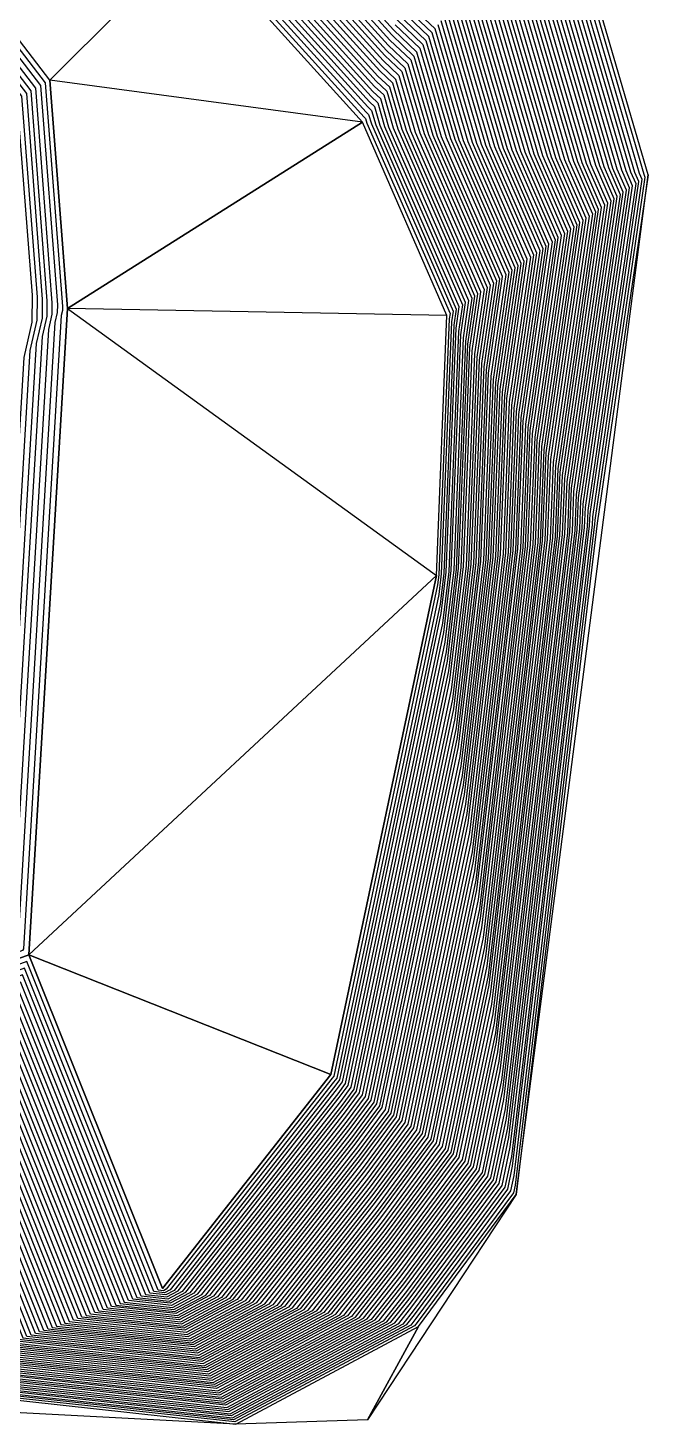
# Model space of a CAD drawing. Extents: x 7084 to 11035, y 13750 to 16729.
# Drawn here: x 10154 to 11035, y 13750 to 15736 of the extents above; entities that cross this region are included whole.
import ezdxf

# ---------------------------------------------------------------- set-up
doc = ezdxf.new("R2010")
doc.units = 0
doc.layers.add('Default', color=7, linetype='Continuous')

msp = doc.modelspace()

# ---------------------------------------------------------------- linework, layer by layer
at = {"layer": 'Default'}
for points in [[(11035.1, 15526.7), (10908.2, 15961.9), (10787.4, 16076.7), (10521.6, 16445.4), (10292, 16463.5), (9838.9, 16378.9), (9615.3, 16427.2), (10292, 16463.5), (8799.7, 16614.6), (9017.2, 16457.5), (9349.5, 16384.9), (8799.7, 16614.6), (10497.4, 16469.5), (10292, 16463.5), (8799.7, 16614.6), (9017.2, 16457.5), (9349.5, 16384.9), (9615.3, 16427.2), (8799.7, 16614.6), (10497.4, 16469.5), (8449.3, 16693.2), (8304.3, 16729.4)], [(11003.9, 15532.5), (10886.8, 15934.1), (10775.2, 16040.1), (10756.8, 16060.5), (10511.4, 16400.8), (10299.5, 16417.6), (10165.7, 16333.9), (10127.2, 16347.7), (9842.8, 16353.3), (9813.3, 16360.6), (9606.9, 16405.2), (9361.5, 16366.2), (9339.2, 16369.3), (9032.5, 16436.2), (9008.7, 16436.6), (8807.9, 16581.6), (8763.8, 16580.1), (8440.3, 16652.6), (8189.3, 16496.4)], [(8234.7, 16391.9), (8406.1, 16498.6), (8627.2, 16449), (8839.2, 16456.4), (8976.4, 16357.3), (9090.7, 16355.5), (9300.3, 16309.7), (9407.2, 16295), (9574.9, 16321.6), (9715.9, 16291.1), (9857.9, 16256.1), (10052.2, 16252.3), (10236.6, 16185.8), (10328.1, 16243), (10472.9, 16231.6), (10640.5, 15999), (10729, 15901.3), (10805.3, 15828.8), (10885.3, 15554.3), (10929.5, 15452.9), (10883.8, 15140.3)], [(8400.7, 16474.3), (8605.6, 16428.4), (8844.1, 16436.7), (8971.3, 16344.8), (9099.9, 16342.7), (9294.1, 16300.3), (9414.4, 16283.7), (9569.9, 16308.4), (9700.5, 16280.2), (9860.2, 16240.7), (10040.4, 16237.2), (10247.8, 16162.5), (10332.6, 16215.5), (10466.8, 16204.9), (10622.2, 15989.3), (10721.7, 15879.3), (10792.4, 15812.2), (10866.6, 15557.8), (10916.3, 15443.6), (10874, 15153.9), (10867.7, 15000.3), (10800.6, 14442), (10738.4, 14147.3), (10657.2, 14037.7)], [(8390, 16425.7), (8562.5, 16387), (8854, 16397.1), (8961.1, 16319.8), (9118.3, 16317.2), (9281.8, 16281.5), (9428.9, 16261.2), (9559.7, 16282), (9669.8, 16258.2), (9865, 16210), (10016.7, 16207.1), (10270.2, 16115.7), (10341.6, 16160.4), (10454.6, 16151.4), (10585.5, 15969.9), (10707.2, 15835.5), (10766.6, 15778.9), (10829.1, 15564.7), (10889.9, 15425.2), (10854.3, 15181.2), (10846.6, 14993.4), (10790.1, 14523.3), (10714.1, 14163.1), (10645.7, 14070.8)], [(8393.6, 16441.9), (8576.9, 16400.8), (8850.7, 16410.3), (8964.5, 16328.1), (9112.1, 16325.7), (9285.9, 16287.8), (9424.1, 16268.7), (9563.1, 16290.8), (9680, 16265.6), (9863.4, 16220.3), (10024.6, 16217.1), (10262.7, 16131.3), (10338.6, 16178.7), (10458.7, 16169.2), (10597.7, 15976.4), (10712, 15850.1), (10775.2, 15790), (10841.6, 15562.4), (10898.7, 15431.3), (10860.8, 15172.1), (10853.7, 14995.7), (10793.6, 14496.2)], [(8386.4, 16409.4), (8548.1, 16373.2), (8857.3, 16383.9), (8957.7, 16311.4), (9124.4, 16308.7), (9277.7, 16275.3), (9433.7, 16253.7), (9556.4, 16273.2), (9659.5, 16250.9), (9866.6, 16199.8), (10008.8, 16197), (10277.7, 16100.1), (10344.6, 16142), (10450.5, 16133.6), (10573.2, 15963.5), (10702.3, 15820.8), (10758.1, 15767.8), (10816.6, 15567), (10881.1, 15419), (10847.7, 15190.3), (10839.6, 14991.2), (10786.6, 14550.4), (10706, 14168.3)], [(8359.4, 16287.8), (8440.3, 16269.7), (8882, 16285.1), (8932.2, 16248.8), (9170.3, 16245), (9247, 16228.2), (9469.8, 16197.5), (9531.1, 16207.3), (9582.7, 16196.1), (9878.5, 16123.1), (9949.6, 16121.7), (10333.7, 15983.3), (10367.1, 16004.2), (10420.1, 16000), (10481.4, 15914.9), (10665.8, 15711.2), (10693.7, 15684.7), (10723, 15584.3), (10815.2, 15372.9), (10798.4, 15258.5), (10786.9, 14974), (10760.4, 14753.7), (10645.2, 14207.8), (10613.1, 14164.6)], [(8354, 16263.5), (8418.7, 16249), (8886.9, 16265.3), (8927.1, 16236.3), (9179.5, 16232.2), (9240.8, 16218.8), (9477, 16186.2), (9526.1, 16194.1), (9567.3, 16185.1), (9880.8, 16107.7), (9937.7, 16106.6), (10344.9, 15959.9), (10371.6, 15976.6), (10414, 15973.3), (10463.1, 15905.2), (10658.5, 15689.3), (10680.8, 15668.1), (10704.2, 15587.7), (10802, 15363.6), (10788.6, 15272.1), (10776.4, 14970.6), (10755.2, 14794.3), (10633, 14215.7), (10607.4, 14181.1)], [(10698, 15588.9), (10676.5, 15662.5), (10656.1, 15682), (10457, 15902), (10412, 15964.4), (10373.1, 15967.5), (10348.6, 15952.1), (9933.8, 16101.6), (9881.6, 16102.6), (9562.2, 16181.5), (9524.4, 16189.7), (9479.4, 16182.5), (9238.8, 16215.7), (9182.6, 16228), (8925.4, 16232.1), (8888.6, 16258.7), (8411.5, 16242.1), (8352.2, 16255.4)], [(10164.8, 15650.1), (9887.9, 16011.8), (9867.1, 16017.5), (9336.7, 15876.5), (9329.1, 15879.4), (9321.7, 15882), (9308.4, 15882.5), (8914.2, 16154.9), (8782.8, 15943.5), (8772.3, 15941), (8766.1, 15936.6), (8583.4, 15564.3), (8580.5, 15561.4), (8705.8, 15500.9), (8708.7, 15503.8), (8713.8, 15497.6), (8708.8, 15494.4), (8704.2, 15495.7), (8578.9, 15556.1), (8575.6, 15551.4), (8407.1, 15525.5), (8403.3, 15517.5), (8341.3, 15521.2)], [(9889.5, 16034.8), (10178.2, 15657.7), (10202.7, 15339.4), (10202.7, 15333.9), (10201, 15326.8), (10147.2, 14425.6), (10145.7, 14423.3), (9607.4, 14227.4), (9603.1, 14225.9), (9597.2, 14226), (9411.3, 14035), (8745.8, 14142.8), (8701.7, 14466)], [(10389.7, 15866.4), (10184.9, 15661.5), (10389.7, 15866.4), (10629.3, 15601.6), (10184.9, 15661.5), (10209.9, 15336.7), (10734.2, 14956.9), (10584.4, 14247.3), (10734.2, 14956.9), (10155, 14417.2), (10209.9, 15336.7), (10734.2, 14956.9), (10749.2, 15326.7), (10209.9, 15336.7), (10184.9, 15661.5), (9890.3, 16046.3)], [(10209.9, 15336.7), (10629.3, 15601.6), (10184.9, 15661.5), (9890.3, 16046.3), (10389.7, 15866.4)], [(9888.7, 16023.3), (10171.5, 15653.9), (10195.5, 15342.1), (10195.4, 15331.1), (10192.1, 15316.8), (10139.4, 14434.1), (10136.4, 14429.4), (9609.1, 14237.5), (9600.4, 14234.6), (9588.7, 14234.7), (9406.6, 14047.6), (8754.7, 14153.2), (8711.5, 14469.8), (8702.2, 14471.4), (8695.3, 14471.6), (8689.6, 14471.6)], [(8147.5, 14694.6), (8680.4, 14483.1), (8687.2, 14480.9), (8698.6, 14480.9), (8712.5, 14480.6), (8731.1, 14477.4), (8772.4, 14174), (9397.2, 14072.9), (9571.8, 14252.2), (9595.1, 14251.8), (9612.6, 14257.7), (10117.9, 14441.6), (10123.8, 14451), (10174.3, 15296.9), (10180.9, 15325.6), (10181.1, 15347.4), (10158.1, 15646.3), (9887.1, 16000.3)], [(10758.2, 15989), (10856.7, 15895.3), (10960.2, 15540.5), (10982.3, 15489.8), (10923.2, 15085.7), (10920.4, 15017.4), (10826.8, 14238.8), (10799.2, 14107.8), (10685.9, 13955), (10641.6, 13898.7), (10429.8, 13785.4), (10025.9, 13829.7), (9990.8, 13917.4), (9889.4, 13880.5), (9544.6, 13875.5), (9509.6, 13839.6), (9021.9, 13888.8), (8896.5, 13909.1), (8231.4, 14012.6)], [(9886.3, 15988.8), (10151.4, 15642.5), (10173.9, 15350.1), (10173.7, 15322.8), (10165.4, 15286.9), (10116, 14459.4), (10108.6, 14447.7), (9614.3, 14267.8), (9592.5, 14260.4), (9563.3, 14260.9), (9392.5, 14085.5), (8781.3, 14184.4), (8740.9, 14481.3), (8717.7, 14485.2), (8700.2, 14485.6), (8686, 14485.6)], [(8400.1, 14220.2), (8422.2, 14057.8), (8836.3, 13993.4), (9170.6, 13939.2), (9474.2, 13908.6), (9567.7, 14004.5), (9782.4, 14007.6), (10052.8, 14106), (10146.2, 13872.3), (10397.7, 13844.7), (10529.6, 13915.2), (10647.6, 14065.3), (10718.1, 14160.4), (10791.9, 14509.8), (10850.2, 14994.6), (10857.5, 15176.6), (10894.3, 15428.2), (10835.3, 15563.6), (10770.9, 15784.5), (10709.6, 15842.8), (10591.6, 15973.2)], [(9885.5, 15977.3), (10144.7, 15638.7), (10166.7, 15352.8), (10166.4, 15320), (10156.5, 15277), (10108.2, 14467.8), (10099.4, 14453.8), (9616, 14277.9)], [(9884.7, 15965.8), (10138, 15634.9), (10159.5, 15355.5), (10159.2, 15317.2), (10147.6, 15267), (10100.4, 14476.3), (10090.1, 14459.9), (9617.7, 14288), (9587.2, 14277.7), (9546.3, 14278.3), (9383.1, 14110.7), (8799.1, 14205.3), (8760.5, 14488.9), (8728, 14494.4), (8703.5, 14495), (8683.6, 14495), (8671.7, 14498.9), (8173.6, 14696.6)], [(8269.6, 14021.7), (8884.4, 13926), (9051.6, 13898.9), (9502.5, 13853.4), (9549.2, 13901.3), (9868, 13905.9), (10003.2, 13955.1), (10049.9, 13838.2), (10423.4, 13797.2), (10619.2, 13902), (10678.2, 13977.1), (10783, 14118.3), (10819.8, 14293), (10906.4, 15012.8), (10910.1, 15103.9), (10964.7, 15477.5), (10935.2, 15545.1), (10839.6, 15873.2), (10748.5, 15959.7)], [(10903.9, 15956.3), (11028.9, 15527.9), (11030.7, 15523.6), (10959.3, 15035.7), (10959.1, 15030), (10846.1, 14089.7), (10843.8, 14078.8), (10706.9, 13894.3), (10703.3, 13889.6), (10447.5, 13752.8), (9959.7, 13806.3), (9956.8, 13813.6), (9948.3, 13810.6), (9531.9, 13804.6)], [(10899.7, 15950.8), (11022.6, 15529), (11026.3, 15520.5), (10956, 15040.2), (10955.6, 15028.8), (10844.3, 14103.3), (10839.7, 14081.4), (10705, 13899.9), (10697.7, 13890.5), (10445.9, 13755.7), (9965.7, 13808.5), (9959.9, 13823.1), (9943, 13816.9), (9533.1, 13811.1)], [(10891.1, 15939.7), (11010.1, 15531.3), (11017.5, 15514.4), (10949.5, 15049.3), (10948.6, 15026.5), (10840.8, 14130.4), (10831.6, 14086.7), (10701.2, 13910.9), (10686.5, 13892.1), (10442.6, 13761.7), (9977.7, 13812.7), (9966, 13841.9), (9932.2, 13829.6), (9535.4, 13824), (9523.7, 13812), (8962.4, 13868.7), (8920.6, 13875.5), (8155.2, 13994.6)], [(8174.2, 13999.1), (8914.6, 13883.9), (8977.2, 13873.7), (9520.2, 13818.9), (9537.7, 13836.9), (9921.5, 13842.3), (9972.2, 13860.8), (9989.8, 13817), (10439.4, 13767.6), (10675.2, 13893.8), (10697.4, 13921.9), (10823.5, 14092), (10837.3, 14157.5), (10941.5, 15024.3), (10942.9, 15058.4), (11008.7, 15508.2), (10997.7, 15533.6), (10882.5, 15928.6)], [(9937.6, 13823.3), (9962.9, 13832.5), (9971.7, 13810.6), (10444.3, 13758.7), (10692.1, 13891.3), (10703.1, 13905.4), (10835.7, 14084.1), (10842.6, 14116.8), (10952.1, 15027.7), (10952.8, 15044.8), (11021.9, 15517.5), (11016.4, 15530.2), (10895.4, 15945.2)], [(10493.7, 15921.4), (10670.7, 15725.8), (10702.3, 15695.8), (10735.5, 15582), (10824, 15379), (10805, 15249.4), (10793.9, 14976.3), (10763.9, 14726.6), (10653.3, 14202.5), (10616.9, 14153.5), (10440, 13928.4), (10372, 13892.1), (10242.4, 13906.3), (10102.3, 14256.9), (9696.7, 14109.3), (9586.1, 14107.7), (9446, 13963.8), (9289.6, 13979.6), (8788.1, 14060.8), (8574.8, 14094), (8541.6, 14337.5), (8113.8, 14507.3)], [(10487.6, 15918.2), (10668.2, 15718.5), (10698, 15690.2), (10729.2, 15583.1), (10819.6, 15375.9), (10801.7, 15253.9), (10790.4, 14975.2), (10762.2, 14740.1), (10649.2, 14205.2), (10615, 14159.1), (10434.4, 13929.3), (10370.4, 13895), (10248.5, 13908.4), (10105.4, 14266.3), (9691.4, 14115.6), (9587.3, 14114.1), (9444.2, 13967.2), (9297, 13982.1), (8785.1, 14065), (8584.3, 14096.2), (8550.4, 14344.8), (8113.8, 14518.1)], [(8113.9, 14496.4), (8532.7, 14330.2), (8565.2, 14091.7), (8791.1, 14056.5), (9282.1, 13977.1), (9447.8, 13960.3), (9585, 14101.2), (9702.1, 14102.9), (10099.2, 14247.4), (10236.4, 13904.2), (10373.6, 13889.1), (10445.6, 13927.6), (10618.9, 14148), (10657.3, 14199.9), (10765.7, 14713), (10797.4, 14977.5), (10808.3, 15244.8), (10828.4, 15382.1), (10741.7, 15580.8), (10706.6, 15701.3), (10673.1, 15733.1), (10499.8, 15924.6)], [(8183.8, 14001.3), (8911.5, 13888.1), (8984.7, 13876.2), (9518.4, 13822.3), (9538.8, 13843.3), (9916.2, 13848.7), (9975.3, 13870.2), (9995.8, 13819.1), (10437.8, 13770.6), (10669.6, 13894.6), (10695.5, 13927.4), (10819.4, 14094.6), (10835.6, 14171), (10938, 15023.1), (10939.6, 15062.9), (11004.3, 15505.2), (10991.4, 15534.8), (10878.2, 15923.1)], [(8193.3, 14003.6), (8908.5, 13892.3), (8992.1, 13878.8), (9516.6, 13825.8), (9540, 13849.8), (9910.8, 13855.1), (9978.4, 13879.7), (10001.8, 13821.2), (10436.2, 13773.5), (10664, 13895.4), (10693.5, 13932.9), (10815.4, 14097.2), (10833.8, 14184.6), (10934.5, 15022), (10936.3, 15067.5), (10999.9, 15502.1), (10985.2, 15535.9), (10873.9, 15917.5)], [(10869.6, 15912), (10978.9, 15537.1), (10995.5, 15499), (10933.1, 15072), (10931, 15020.8), (10832.1, 14198.1), (10811.3, 14099.9), (10691.6, 13938.5), (10658.4, 13896.2), (10434.6, 13776.5), (10007.8, 13823.4), (9981.5, 13889.1), (9905.5, 13861.4), (9541.1, 13856.2), (9514.9, 13829.2), (8999.6, 13881.3), (8905.5, 13896.5), (8202.8, 14005.9)], [(10469.2, 15908.5), (10661, 15696.6), (10685.1, 15673.6), (10710.5, 15586.6), (10806.4, 15366.7), (10791.9, 15267.6), (10779.9, 14971.7), (10756.9, 14780.8), (10637.1, 14213.1), (10609.3, 14175.6), (10417.5, 13931.7), (10365.6, 13903.9), (10266.5, 13914.8), (10114.7, 14294.6), (9675.3, 14134.7), (9590.7, 14133.5), (9438.9, 13977.6), (9319.3, 13989.7), (8776, 14077.6), (8612.9, 14103)], [(10475.3, 15911.7), (10663.4, 15703.9), (10689.4, 15679.2), (10716.7, 15585.4), (10810.8, 15369.8), (10795.1, 15263), (10783.4, 14972.9), (10758.7, 14767.2), (10641.1, 14210.4), (10611.2, 14170.1), (10423.2, 13930.9), (10367.2, 13901), (10260.5, 13912.7)], [(10432.5, 15889.1), (10646.4, 15652.7), (10659.4, 15640.4), (10673, 15593.5), (10780, 15348.2), (10772.2, 15294.9), (10758.8, 14964.9), (10746.4, 14862.1), (10612.8, 14228.9), (10597.8, 14208.7), (10383.9, 13936.7), (10356, 13921.7), (10302.6, 13927.6), (10133.3, 14351.2), (9643.2, 14172.8), (9597.6, 14172.2), (9428.3, 13998.3), (9363.9, 14004.8), (8758, 14102.9), (8670.1, 14116.5), (8630, 14410.8), (8113.2, 14616)], [(8113.4, 14583.4), (8603.5, 14388.8), (8641.5, 14109.8), (8767, 14090.2), (9341.6, 13997.2), (9433.6, 13987.9), (9594.2, 14152.8), (9659.2, 14153.8), (10124, 14322.9), (10284.6, 13921.2), (10360.8, 13912.8), (10400.7, 13934.2), (10603.5, 14192.1), (10624.9, 14221), (10751.7, 14821.4), (10769.3, 14968.3), (10782, 15281.2), (10793.2, 15357.5), (10691.8, 15590), (10672.2, 15657), (10653.7, 15674.7), (10450.9, 15898.8)], [(8212.4, 14008.1), (8902.5, 13900.7), (9007, 13883.8), (9513.1, 13832.7), (9542.3, 13862.6), (9900.1, 13867.8), (9984.6, 13898.5), (10013.8, 13825.5), (10433, 13779.5), (10652.8, 13897.1), (10689.7, 13944), (10807.3, 14102.5), (10830.3, 14211.7), (10927.5, 15019.7), (10929.8, 15076.6), (10991.1, 15495.9), (10972.7, 15538.2), (10865.3, 15906.4)], [(8221.9, 14010.4), (8899.5, 13904.9), (9014.4, 13886.3), (9511.3, 13836.1), (9543.4, 13869.1), (9894.8, 13874.1), (9987.7, 13907.9), (10019.8, 13827.6), (10431.4, 13782.4), (10647.2, 13897.9), (10687.8, 13949.5), (10803.2, 14105.1), (10828.6, 14225.2), (10924, 15018.6), (10926.5, 15081.1), (10986.7, 15492.9), (10966.4, 15539.4), (10861, 15900.9)], [(8241, 14014.9), (8893.5, 13913.4), (9029.3, 13891.4), (9507.8, 13843), (9545.7, 13882), (9884.1, 13886.8), (9993.9, 13926.8), (10031.9, 13831.9), (10428.2, 13788.3), (10636, 13899.6), (10684, 13960.5), (10795.1, 14110.4), (10825.1, 14252.3), (10916.9, 15016.3), (10919.9, 15090.2), (10977.9, 15486.7), (10954, 15541.7), (10852.5, 15889.8)], [(10438.6, 15892.3), (10648.8, 15660), (10663.7, 15645.9), (10679.3, 15592.3), (10784.4, 15351.3), (10775.4, 15290.3), (10762.3, 14966), (10748.2, 14848.5), (10616.8, 14226.2), (10599.7, 14203.2), (10389.5, 13935.9), (10357.6, 13918.7), (10296.6, 13925.4), (10130.2, 14341.8), (9648.5, 14166.5), (9596.5, 14165.7), (9430.1, 13994.8), (9356.5, 14002.3), (8761, 14098.7), (8660.6, 14114.3)], [(10359.2, 13915.8), (10395.1, 13935), (10601.6, 14197.7), (10620.9, 14223.6), (10749.9, 14835), (10765.8, 14967.2), (10778.7, 15285.8), (10788.8, 15354.4), (10685.5, 15591.2), (10668, 15651.4), (10651.2, 15667.3), (10444.7, 15895.5)], [(10395.8, 15869.6), (10631.8, 15608.9), (10633.6, 15607.1), (10635.6, 15600.4), (10753.6, 15329.8), (10752.5, 15322.2), (10737.7, 14958), (10735.9, 14943.4), (10588.5, 14244.7), (10586.3, 14241.8), (10350.3, 13941.6), (10346.3, 13939.5), (10338.7, 13940.3), (10151.9, 14407.8), (9611.1, 14211), (9604.6, 14210.9), (9417.7, 14019), (9408.5, 14019.9), (8739.9, 14128.1), (8727.3, 14130.1), (8683.1, 14454.8), (8112.8, 14681.2)], [(10401.9, 15872.9), (10634.2, 15616.2), (10637.9, 15612.6), (10641.8, 15599.3), (10758, 15332.9), (10755.7, 15317.6), (10741.2, 14959.2), (10737.7, 14929.8), (10592.5, 14242), (10588.2, 14236.3), (10355.9, 13940.8), (10347.9, 13936.5), (10332.7, 13938.2), (10148.8, 14398.3), (9616.4, 14204.6), (9603.4, 14204.4), (9419.5, 14015.5), (9401.1, 14017.4), (8742.9, 14123.9), (8717.8, 14127.8), (8674.3, 14447.5), (8112.9, 14670.3)], [(10420.3, 15882.6), (10641.5, 15638.1), (10650.8, 15629.3), (10660.6, 15595.8), (10771.2, 15342.1), (10765.6, 15304), (10751.8, 14962.6), (10742.9, 14889.2), (10604.7, 14234.1), (10594, 14219.7), (10372.7, 13938.3), (10352.7, 13927.6), (10314.6, 13931.8), (10139.5, 14370), (9632.5, 14185.5), (9599.9, 14185.1), (9424.8, 14005.2), (9378.8, 14009.8), (8751.9, 14111.3), (8689.2, 14121.1), (8647.7, 14425.5), (8113, 14637.7)], [(8113, 14648.6), (8656.6, 14432.8), (8698.7, 14123.3), (8748.9, 14115.5), (9386.2, 14012.3), (9423, 14008.6), (9601.1, 14191.5), (9627.1, 14191.9), (10142.6, 14379.5), (10320.7, 13933.9), (10351.1, 13930.6), (10367.1, 13939.2), (10592.1, 14225.2), (10600.6, 14236.8), (10741.2, 14902.7), (10748.3, 14961.5), (10762.3, 15308.5), (10766.8, 15339), (10654.3, 15597), (10646.5, 15623.7), (10639.1, 15630.8), (10414.1, 15879.4)], [(8113.1, 14626.8), (8638.9, 14418.2), (8679.7, 14118.8), (8754.9, 14107.1), (9371.4, 14007.3), (9426.6, 14001.7), (9598.8, 14178.6), (9637.8, 14179.2), (10136.4, 14360.6), (10308.6, 13929.7), (10354.4, 13924.7), (10378.3, 13937.5), (10595.9, 14214.2), (10608.7, 14231.5), (10744.7, 14875.6), (10755.3, 14963.8), (10768.9, 15299.4), (10775.6, 15345.2), (10666.8, 15594.6), (10655.1, 15634.8), (10643.9, 15645.4), (10426.4, 15885.8)], [(8250.5, 14017.1), (8890.5, 13917.6), (9036.7, 13893.9), (9506, 13846.5), (9546.9, 13888.4), (9878.7, 13893.2), (9997, 13936.2), (10037.9, 13834), (10426.6, 13791.3), (10630.4, 13900.4), (10682.1, 13966), (10791.1, 14113), (10823.3, 14265.9), (10913.4, 15015.1), (10916.6, 15094.8), (10973.5, 15483.6), (10947.7, 15542.8), (10848.2, 15884.3)], [(8260.1, 14019.4), (8887.5, 13921.8), (9044.2, 13896.4), (9504.3, 13849.9), (9548, 13894.9), (9873.4, 13899.5), (10000.1, 13945.7), (10043.9, 13836.1), (10425, 13794.3), (10624.8, 13901.2), (10680.1, 13971.5), (10787, 14115.7), (10821.6, 14279.4), (10909.9, 15014), (10913.4, 15099.3), (10969.1, 15480.5), (10941.5, 15544), (10843.9, 15878.7)], [(10408, 15876.1), (10636.6, 15623.5), (10642.2, 15618.2), (10648.1, 15598.1), (10762.4, 15335.9), (10759, 15313.1), (10744.7, 14960.3), (10739.4, 14916.3), (10596.6, 14239.4), (10590.1, 14230.7), (10361.5, 13940), (10349.5, 13933.6), (10326.7, 13936.1), (10145.7, 14388.9), (9621.8, 14198.2), (9602.3, 14198), (9421.3, 14012.1), (9393.7, 14014.9), (8745.9, 14119.7)], [(10835.3, 15867.6), (10929, 15546.3), (10960.3, 15474.4), (10906.8, 15108.4), (10902.9, 15011.7), (10818.1, 14306.5), (10778.9, 14120.9), (10676.3, 13982.6), (10613.6, 13902.9), (10421.8, 13800.2), (10055.9, 13840.4), (10006.3, 13964.5), (9862.7, 13912.3), (9550.4, 13907.8), (9500.7, 13856.8), (9059, 13901.4), (8881.4, 13930.2), (8279.1, 14023.9)], [(10826.7, 15856.5), (10916.5, 15548.6), (10951.5, 15468.2), (10900.2, 15117.5), (10895.8, 15009.4), (10814.6, 14333.6), (10770.8, 14126.2), (10672.5, 13993.6), (10602.4, 13904.5), (10418.6, 13806.1), (10068, 13844.6), (10012.5, 13983.4), (9852, 13925), (9552.7, 13920.7), (9497.2, 13863.7), (9073.9, 13906.5), (8875.4, 13938.6), (8298.2, 14028.4)], [(8307.7, 14030.7), (8872.4, 13942.8), (9081.3, 13909), (9495.4, 13867.2), (9553.8, 13927.1), (9846.6, 13931.3), (10015.6, 13992.8), (10074, 13846.7), (10417, 13809.1), (10596.8, 13905.3), (10670.6, 13999.1), (10766.8, 14128.8), (10812.9, 14347.2), (10892.3, 15008.3), (10896.9, 15122.1), (10947.1, 15465.2), (10910.3, 15549.7), (10822.4, 15851)], [(10831, 15862.1), (10922.7, 15547.4), (10955.9, 15471.3), (10903.5, 15113), (10899.4, 15010.6), (10816.4, 14320.1), (10774.9, 14123.6), (10674.4, 13988.1), (10608, 13903.7), (10420.2, 13803.2), (10062, 13842.5), (10009.4, 13974), (9857.3, 13918.6), (9551.5, 13914.2), (9499, 13860.3), (9066.5, 13904), (8878.4, 13934.4)], [(8317.3, 14033), (8869.4, 13947), (9088.8, 13911.5), (9493.7, 13870.6), (9555, 13933.6), (9841.2, 13937.7), (10018.7, 14002.3), (10080, 13848.9), (10415.4, 13812.1), (10591.2, 13906.2), (10668.6, 14004.6), (10762.7, 14131.5), (10811.1, 14360.7), (10888.8, 15007.1), (10893.7, 15126.6), (10942.7, 15462.1), (10904, 15550.9), (10818.1, 15845.5)], [(8326.8, 14035.2), (8866.4, 13951.3), (9096.2, 13914), (9491.9, 13874.1), (9556.1, 13940), (9835.9, 13944), (10021.8, 14011.7), (10086, 13851), (10413.8, 13815), (10585.6, 13907), (10666.7, 14010.2), (10758.7, 14134.1), (10809.4, 14374.3), (10885.3, 15006), (10890.4, 15131.2), (10938.3, 15459), (10897.8, 15552), (10813.8, 15839.9)], [(10809.5, 15834.4), (10891.5, 15553.2), (10933.9, 15455.9), (10887.1, 15135.7), (10881.8, 15004.9), (10807.6, 14387.8), (10754.6, 14136.7), (10664.8, 14015.7), (10580, 13907.8), (10412.1, 13818), (10092, 13853.1), (10024.9, 14021.1), (9830.5, 13950.4), (9557.3, 13946.5), (9490.1, 13877.5), (9103.7, 13916.6), (8863.4, 13955.5), (8336.3, 14037.5)], [(10801, 15823.3), (10879, 15555.5), (10925.1, 15449.8), (10880.5, 15144.8), (10874.8, 15002.6), (10804.1, 14414.9), (10746.5, 14142), (10661, 14026.7), (10568.8, 13909.5), (10408.9, 13823.9), (10104.1, 13857.4), (10031.1, 14040), (9819.8, 13963.1), (9559.6, 13959.4), (9486.6, 13884.4), (9118.5, 13921.6), (8857.3, 13963.9), (8355.4, 14042)], [(10796.7, 15817.7), (10872.8, 15556.6), (10920.7, 15446.7), (10877.2, 15149.3), (10871.2, 15001.4), (10802.4, 14428.5), (10742.4, 14144.6), (10659.1, 14032.2), (10563.2, 13910.3), (10407.3, 13826.9), (10110.1, 13859.5), (10034.2, 14049.4), (9814.5, 13969.4), (9560.7, 13965.8)], [(10779.5, 15795.6), (10847.8, 15561.3), (10903.1, 15434.4), (10864.1, 15167.5), (10857.2, 14996.9), (10795.4, 14482.7), (10726.2, 14155.2), (10651.4, 14054.3), (10540.8, 13913.6), (10400.9, 13838.7), (10134.1, 13868), (10046.6, 14087.1), (9793.1, 13994.9), (9565.3, 13991.6), (9477.8, 13901.7), (9155.7, 13934.2), (8842.3, 13985), (8403.1, 14053.3), (8382.4, 14205.5)], [(8384, 14048.8), (8848.3, 13976.5), (9140.8, 13929.2), (9481.3, 13894.8), (9563, 13978.7), (9803.8, 13982.2), (10040.4, 14068.3), (10122.1, 13863.8), (10404.1, 13832.8), (10552, 13911.9), (10655.2, 14043.2), (10734.3, 14149.9), (10798.9, 14455.6), (10864.2, 14999.1), (10870.7, 15158.4), (10911.9, 15440.5), (10860.3, 15558.9), (10788.1, 15806.7)], [(9798.4, 13988.5), (10043.5, 14077.7), (10128.1, 13865.9), (10402.5, 13835.8), (10546.4, 13912.8), (10653.3, 14048.8), (10730.3, 14152.5), (10797.1, 14469.1), (10860.7, 14998), (10867.4, 15163), (10907.5, 15437.5), (10854.1, 15560.1), (10783.8, 15801.1)], [(8114.2, 14442), (8488.5, 14293.5), (8517.5, 14080.4), (8806.1, 14035.5), (9244.9, 13964.4), (9456.6, 13943.1), (9579.2, 14069), (9728.8, 14071.1), (10083.7, 14200.3), (10206.3, 13893.5), (10381.6, 13874.3), (10473.6, 13923.5), (10628.4, 14120.4), (10677.6, 14186.7), (10774.4, 14645.3), (10815, 14983.2), (10824.7, 15222.1), (10850.4, 15397.5), (10772.9, 15575.1), (10728, 15729), (10685.3, 15769.7)], [(10762.3, 15773.4), (10822.9, 15565.9), (10885.5, 15422.1), (10851, 15185.7), (10843.1, 14992.3), (10788.4, 14536.9), (10710, 14165.7), (10643.8, 14076.3), (10518.4, 13916.9), (10394.5, 13850.6), (10158.2, 13876.5), (10059, 14124.9), (9771.7, 14020.3), (9570, 14017.4), (9470.7, 13915.5), (9185.5, 13944.3), (8830.2, 14001.8)], [(9734.2, 14064.8), (10080.6, 14190.9), (10200.3, 13891.4), (10383.2, 13871.3), (10479.2, 13922.7), (10630.4, 14114.9), (10681.7, 14184.1), (10776.1, 14631.7), (10818.5, 14984.3), (10828, 15217.6), (10854.8, 15400.6), (10779.2, 15573.9), (10732.3, 15734.6), (10687.7, 15777)], [(10680.4, 15755.1), (10719.4, 15718), (10760.4, 15577.4), (10841.6, 15391.3), (10818.1, 15231.2), (10808, 14980.9), (10770.9, 14672.4), (10669.5, 14192), (10624.6, 14131.5), (10462.4, 13925.1), (10378.4, 13880.2), (10218.4, 13897.8), (10089.9, 14219.2), (9718.1, 14083.8), (9581.5, 14081.9), (9453.1, 13950), (9259.8, 13969.5), (8800.1, 14043.9), (8536.6, 14084.9), (8506.2, 14308.2), (8114.1, 14463.8)], [(8114.2, 14452.9), (8497.3, 14300.8), (8527.1, 14082.7), (8803.1, 14039.7), (9252.4, 13967), (9454.8, 13946.5), (9580.3, 14075.4), (9723.5, 14077.5), (10086.8, 14209.7), (10212.4, 13895.7), (10380, 13877.3), (10468, 13924.3), (10626.5, 14126), (10673.6, 14189.4), (10772.7, 14658.8), (10811.5, 14982), (10821.4, 15226.7), (10846, 15394.4), (10766.7, 15576.2), (10723.7, 15723.5), (10682.8, 15762.4)], [(10745.2, 15751.2), (10797.9, 15570.5), (10867.9, 15409.8), (10837.8, 15203.9), (10829.1, 14987.7), (10781.4, 14591.1), (10693.8, 14176.2), (10636.1, 14098.4), (10496, 13920.2), (10388.1, 13862.4), (10182.3, 13885), (10071.4, 14162.6), (9750.2, 14045.7), (9574.6, 14043.2), (9463.6, 13929.3), (9215.2, 13954.4), (8818.2, 14018.6), (8479.4, 14071.4), (8453.1, 14264.2), (8114.5, 14398.6)], [(10753.8, 15762.3), (10810.4, 15568.2), (10876.7, 15415.9), (10844.4, 15194.8), (10836.1, 14990), (10784.9, 14564), (10701.9, 14171), (10639.9, 14087.4), (10507.2, 13918.5), (10391.3, 13856.5), (10170.2, 13880.8), (10065.2, 14143.7), (9761, 14033), (9572.3, 14030.3), (9467.2, 13922.4), (9200.3, 13949.3), (8824.2, 14010.2), (8460.3, 14066.8), (8435.4, 14249.5), (8114.6, 14376.8)], [(10749.5, 15756.8), (10804.1, 15569.3), (10872.3, 15412.9), (10841.1, 15199.4), (10832.6, 14988.9), (10783.1, 14577.5), (10697.9, 14173.6), (10638, 14092.9), (10501.6, 13919.4), (10389.7, 13859.5), (10176.3, 13882.9), (10068.3, 14153.1), (9755.6, 14039.4), (9573.4, 14036.8), (9465.4, 13925.8), (9207.8, 13951.8), (8821.2, 14014.4), (8469.9, 14069.1), (8444.3, 14256.8), (8114.6, 14387.7)], [(10678, 15747.8), (10715.2, 15712.4), (10754.2, 15578.5), (10837.2, 15388.2), (10814.8, 15235.8), (10804.5, 14979.7), (10769.2, 14685.9), (10665.5, 14194.6), (10622.7, 14137), (10456.8, 13926), (10376.8, 13883.2), (10224.4, 13899.9), (10093, 14228.6), (9712.8, 14090.2), (9582.6, 14088.3), (9451.3, 13953.4), (9267.2, 13972), (8797.1, 14048.1), (8546.2, 14087.2), (8515, 14315.5), (8114, 14474.7)], [(10675.5, 15740.4), (10710.9, 15706.9), (10747.9, 15579.7), (10832.8, 15385.2), (10811.6, 15240.3), (10801, 14978.6), (10767.4, 14699.5), (10661.4, 14197.3), (10620.8, 14142.5), (10451.2, 13926.8), (10375.2, 13886.1), (10230.4, 13902), (10096.1, 14238), (9707.4, 14096.6), (9583.8, 14094.8), (9449.5, 13956.9), (9274.7, 13974.5), (8794.1, 14052.3), (8555.7, 14089.4), (8523.9, 14322.8), (8114, 14485.5)], [(8114.4, 14409.4), (8462, 14271.5), (8488.9, 14073.6), (8815.2, 14022.9), (9222.6, 13956.9), (9461.9, 13932.7), (9575.7, 14049.7), (9744.9, 14052.1), (10074.4, 14172), (10188.3, 13887.2), (10386.5, 13865.4), (10490.4, 13921), (10634.2, 14103.9), (10689.8, 14178.8), (10779.6, 14604.6), (10825.6, 14986.6), (10834.5, 15208.5), (10863.5, 15406.7), (10791.6, 15571.6), (10740.9, 15745.7)], [(10384.9, 13868.4), (10484.8, 13921.8), (10632.3, 14109.4), (10685.7, 14181.5), (10777.9, 14618.2), (10822, 14985.4), (10831.3, 15213), (10859.2, 15403.6), (10785.4, 15572.8), (10736.6, 15740.1)], [(8138.8, 14694), (8683.3, 14477.9), (8688.4, 14476.2), (8696.9, 14476.2), (8707.4, 14476), (8721.3, 14473.6), (8763.6, 14163.6), (9401.9, 14060.3), (9580.3, 14243.5), (9597.8, 14243.2), (9610.9, 14247.6), (10127.2, 14435.5), (10131.6, 14442.5), (10183.2, 15306.8), (10188.2, 15328.4), (10188.3, 15344.8), (10164.8, 15650.1)], [(10629.3, 15601.6), (10209.9, 15336.7), (10155, 14417.2), (10584.4, 14247.3), (10344.7, 13942.5), (10584.4, 14247.3), (10155, 14417.2), (10344.7, 13942.5), (10155, 14417.2), (10734.2, 14956.9), (10749.2, 15326.7), (10209.9, 15336.7)], [(10749.2, 15326.7), (10629.3, 15601.6)], [(8113.4, 14572.5), (8594.6, 14381.5), (8632, 14107.5), (8770, 14086), (9334.2, 13994.7), (9435.4, 13984.5), (9593, 14146.4), (9664.6, 14147.4), (10120.9, 14313.5), (10278.5, 13919.1), (10362.4, 13909.9), (10406.3, 13933.4), (10605.5, 14186.6), (10629, 14218.3), (10753.4, 14807.9), (10772.9, 14969.5), (10785.3, 15276.7), (10797.6, 15360.6), (10698, 15588.9)], [(8164.7, 13996.8), (8917.6, 13879.7), (8969.8, 13871.2), (9521.9, 13815.4), (9536.5, 13830.4), (9926.9, 13836), (9969.1, 13851.4), (9983.7, 13814.8), (10441, 13764.6), (10680.8, 13892.9), (10699.3, 13916.4), (10827.6, 14089.3), (10839.1, 14143.9), (10945, 15025.4), (10946.2, 15053.8), (11013.1, 15511.3), (11003.9, 15532.5)], [(7446.4, 14178.9), (8117, 13985.5), (8932.6, 13858.6), (9530.7, 13798.2), (9953.7, 13804.2), (10449.1, 13749.8), (9530.7, 13798.2), (9953.7, 13804.2), (10449.1, 13749.8), (10708.9, 13888.8), (10847.8, 14076.2), (11035.1, 15526.7), (10962.6, 15031.1), (10847.8, 14076.2), (10636.4, 13755.9), (10708.9, 13888.8), (10636.4, 13755.9), (10449.1, 13749.8), (10708.9, 13888.8)], [(10883.8, 15140.3), (10878.3, 15003.7), (10805.9, 14401.4), (10750.6, 14139.4), (10662.9, 14021.2), (10574.4, 13908.6), (10410.5, 13820.9), (10098.1, 13855.3), (10028, 14030.5), (9825.2, 13956.7), (9558.4, 13952.9), (9488.4, 13881), (9111.1, 13919.1), (8860.4, 13959.7), (8345.9, 14039.7)], [(10962.6, 15031.1), (10847.8, 14076.2)], [(8736.9, 14132.4), (9416, 14022.4), (9605.7, 14217.3), (10155, 14417.2), (9605.7, 14217.3), (9416, 14022.4), (8736.9, 14132.4), (8691.9, 14462.2), (8112.7, 14692.1), (7578.4, 14966.9)], [(8113.3, 14594.2), (8612.3, 14396.2), (8651.1, 14112), (8764, 14094.4), (9349, 13999.7), (9431.9, 13991.4), (9595.3, 14159.3), (9653.9, 14160.1), (10127.1, 14332.3), (10290.6, 13923.3), (10359.2, 13915.8)], [(10607.4, 14181.1), (10411.9, 13932.6), (10364, 13906.9), (10272.5, 13916.9), (10117.8, 14304), (9669.9, 14141), (9591.9, 14139.9), (9437.2, 13981), (9326.7, 13992.2), (8773, 14081.8), (8622.4, 14105.2), (8585.8, 14374.2), (8113.5, 14561.6)], [(10260.5, 13912.7), (10111.6, 14285.2), (9680.7, 14128.3), (9589.6, 14127), (9440.7, 13974.1), (9311.9, 13987.1), (8779, 14073.4), (8603.4, 14100.7), (8568.1, 14359.5), (8113.6, 14539.9)], [(10613.1, 14164.6), (10428.8, 13930.1), (10368.8, 13898), (10254.5, 13910.6), (10108.5, 14275.7), (9686, 14122), (9588.4, 14120.6), (9442.5, 13970.7), (9304.4, 13984.6), (8782.1, 14069.2), (8593.8, 14098.5), (8559.3, 14352.2), (8113.7, 14529)], [(10793.6, 14496.2), (10722.2, 14157.8), (10649.5, 14059.8), (10535.2, 13914.4), (10399.3, 13841.7), (10140.2, 13870.1), (10049.7, 14096.6), (9787.7, 14001.2), (9566.5, 13998.1), (9476, 13905.1), (9163.1, 13936.7), (8839.3, 13989.2), (8412.6, 14055.6), (8391.2, 14212.9)], [(8114.4, 14420.3), (8470.8, 14278.8), (8498.5, 14075.9), (8812.2, 14027.1), (9230.1, 13959.4), (9460.1, 13936.2), (9576.9, 14056.1), (9739.5, 14058.4), (10077.5, 14181.4), (10194.3, 13889.3), (10384.9, 13868.4)], [(10706, 14168.3), (10641.8, 14081.8), (10512.8, 13917.7), (10392.9, 13853.5), (10164.2, 13878.7), (10062.1, 14134.3), (9766.3, 14026.6), (9571.1, 14023.9), (9468.9, 13918.9), (9192.9, 13946.8), (8827.2, 14006), (8450.8, 14064.6), (8426.6, 14242.2), (8114.7, 14366)], [(10645.7, 14070.8), (10524, 13916.1), (10396.1, 13847.6), (10152.2, 13874.4), (10055.9, 14115.4), (9777, 14013.9), (9568.8, 14011), (9472.5, 13912), (9178, 13941.8), (8833.2, 13997.6), (8431.7, 14060.1), (8408.9, 14227.5), (8114.8, 14344.2)], [(10657.2, 14037.7), (10557.6, 13911.1), (10405.7, 13829.8), (10116.1, 13861.6), (10037.3, 14058.8), (9809.1, 13975.8), (9561.9, 13972.3), (9483.1, 13891.3), (9133.4, 13926.6), (8851.3, 13972.3), (8374.5, 14046.5)]]:
    msp.add_lwpolyline(points, dxfattribs=at)

doc.saveas('drawing.dxf')
